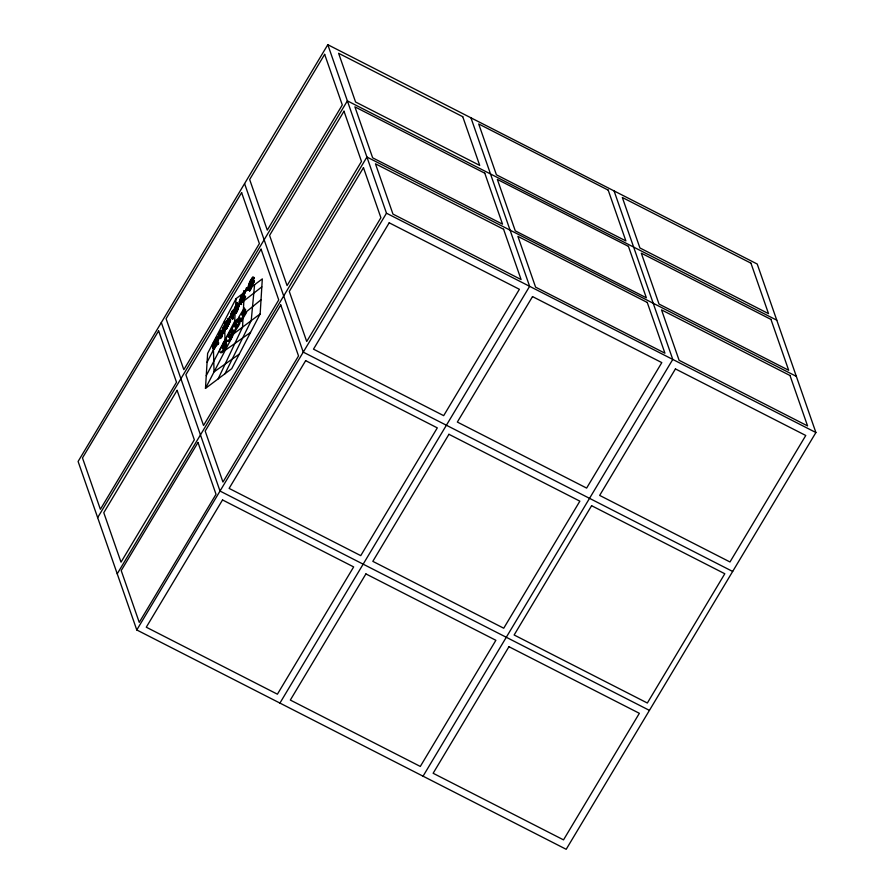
<?xml version="1.0" encoding="UTF-8"?>
<svg xmlns="http://www.w3.org/2000/svg" width="894" height="894" viewBox="0 0 894 894"><rect width="100%" height="100%" fill="white"/><g stroke="black" fill="none" stroke-linecap="round" stroke-linejoin="round"><path stroke-width="1.34" d="M249.918 286.561C244.654 287.052 256.902 274.492 253.438 278.101M236.564 307.972L235.58 307.447L235.033 311.939L237.346 305.502M224.986 329.696C224.204 333.049 221.187 332.49 223.947 329.171C226.975 330.009 221.88 336.256 222.092 331.328C221.857 332.892 221.12 334.647 221.019 336.479M240.877 303.547C243.302 307.927 238.106 297.076 241.414 300.261M217.89 342.1C220.907 342.603 213.677 346.827 215.935 343.888C218.739 340.212 219.656 344.302 216.326 345.52C213.565 351.364 211.8 348.124 214.113 344.056M216.169 345.173C214.437 344.682 213.286 346.894 215.789 345.475M213.655 344.883C214.046 340.972 214.471 344.592 215.789 340.648M214.526 342.212C216.102 347.408 219.879 332.557 215.253 340.212C213.934 341.944 210.381 349.52 213.241 343.341C218.728 332.512 219.667 337.664 215.063 345.587M231.814 316.387L231.468 318.365L232.529 319.158L233.435 318.074L232.183 317.147L233.39 310.866M235.927 311.593C235.737 308.162 240.028 301.714 238.296 308.195M240.967 303.088L241.179 301.759L240.195 301.244L239.804 304.206L240.754 300.619L244.732 295.914L240.855 300.172L241.838 300.675L243.224 299.088M237.77 307.067C238.553 294.338 232.485 315.459 233.435 317.906M233.323 317.147L232.328 316.644M220.572 352.772C223.344 353.555 224.953 348.057 226.193 345.889A5.096 1.352 -62.9 0 0 226.685 343.944L225.713 342.938L224.126 345.05C222.707 353.499 219.868 343.33 224.74 345.006L226.148 342.648L224.673 340.748L223.31 343.017L224.394 343.777M249.493 287.119L249.895 285.599M219.365 336.435C222.204 328.646 216.728 333.551 219.354 336.557C217.723 333.496 219.533 340.737 221.41 337.608C221.835 335.999 223.902 332.981 221.88 332.233M237.413 307.38L236.429 306.865L237.156 303.345L235.58 307.447M223.232 327.204L222.829 329.651L223.88 330.244L224.249 327.785L223.232 327.204L220.215 336.993L220.773 330.556L218.605 335.697M225.713 342.938L225.69 343.441A5.096 1.352 -62.9 0 1 225.21 345.375C224.226 347.263 221.6 354.292 219.499 351.778A5.889 1.564 -62.9 0 1 219.868 349.565L223.399 343.274M250.733 285.778C246.453 291.254 249.202 281.096 251.46 279.118C253.281 275.944 252.89 278.157 253.874 278.85M248.979 287.879L249.214 286.561M253.27 282.929C250.454 284.37 252.019 280.403 254.242 280.995C252.946 284.191 251.65 287.477 249.985 290.516C246.174 290.829 257.416 275.955 248.007 287.376M220.226 337.876L220.483 338.457M248.677 290.382L253.281 280.325L254.276 280.828M240.553 303.457L241.548 303.882M205.475 388.409L207.631 353.398L236.05 298.641L262.311 278.906L260.154 313.917L231.736 368.674L205.475 388.409L233.893 333.652L260.154 313.917M223.087 332.356L223.265 333.395M234.396 325.472L235.167 313.068M238.162 304.809L235.345 313.313L236.843 311.693M235.334 310.296L236.05 298.641M235.2 312.352L234.351 312.799L234.317 310.631L233.178 310.039L232.094 311.19L230.261 316.845L231.669 317.102L230.641 315.381L232.697 310.944L232.038 315.191L233.088 315.694L232.876 316.42M214.057 342.156L216.013 343.195M213.934 345.754L217.533 336.837M215.923 343.352L214.929 342.815L218.035 338.278M227.311 326.902L226.785 327.707L225.746 327.238L229.244 319.951L226.372 323.617L228.171 318.968L226.361 321.784L227.523 322.399L225.02 328.768L226.148 329.271L226.64 328.657L229.903 322.052L228.92 321.549L225.087 328.802M229.389 322.589L230.272 320.231M235.848 311.224C236.966 312.788 238.888 308.843 236.809 308.911M250.611 283.957L251.393 282.403M225.355 326.556L226.92 326.69L225.355 326.556L226.059 322.309L223.723 326.802L228.652 318.063L227.534 321.281L229.557 319.113L228.931 321.527M226.35 327.059L226.54 325.774M254.578 284.717L251.225 320.633L224.975 373.748M213.04 348.839C213.588 347.051 215.599 342.894 218.17 343.944M231.814 316.554L230.652 315.951M245.861 290.014C249.091 290.561 244.565 290.584 246.252 288.103C249.739 287.89 245.649 292.226 246.744 287.957M220.237 337.496L219.209 337.362M221.544 331.227L221.421 333.842M239.145 305.323L238.296 307.335M235.558 306.676L236.787 307.19M244.587 295.903C247.526 297.724 241.313 299.658 241.57 302.261M252.264 284.705L249.672 290.896M227.4 323.315L228.227 321.471L229.579 322.108M235.703 309.749L236.206 307.882M215.823 340.603L217.052 337.764M233.368 310.363L234.384 311.369M240.43 299.747L239.782 301.3M222.103 335.876L220.852 335.138M232.205 317.135L231.49 318.432M227.311 323.885L227.165 324.801M231.49 315.805L232.049 313.973M231.792 316.364L232.038 315.191M233.3 314.342L233.088 315.694M241.358 300.708L240.765 301.814M218.784 335.205C219.812 336.937 221.075 332.981 219.321 333.373M240.855 300.172L244.442 290.796L241.335 297.244L241.402 296.115L240.698 296.842L239.301 302.038L240.296 302.552L241.179 301.759M239.011 322.03C243.056 321.248 233.245 332.702 233.971 333.44L232.976 332.937C232.507 333.607 242.844 317.739 237.435 322.253L238.016 319.549L231.647 329.115L232.954 330.534M221.388 333.35L222.394 333.797L222.159 334.524M228.35 321.494L226.249 325.964M241.838 300.675L245.437 291.511L244.341 290.785L242.553 327.148L218.147 378.888M237.569 303.021L236.474 306.888M227.389 323.751L225.567 323.203M231.401 317.538L231.267 316.878M224.964 346.794L225.098 346.168M221.287 334.602L219.499 337.954M237.569 310.151L236.597 309.547M222.539 332.981L222.394 333.797L221.31 333.473M214.202 347.777L214.024 349.342M238.05 308.061L237.29 310.14M235.96 324.187L235.938 323.617L234.865 326.165L235.96 324.187L236.955 324.69M230.618 316.174L230.406 317.035M231.635 316.454L232.932 312.464M235.636 307.346L261.819 286.896M222.058 334.904L221.299 337.239M213.141 345.944L212.962 346.738L214.091 344.369M239.078 321.248L239.011 320.052L238.229 320.6M237.301 307.715L238.285 308.218L237.838 309.413M224.852 326.668C225.422 328.545 224.953 322.756 225.601 325.483M243.66 294.83L245.437 291.31M234.619 325.472L235.614 325.975L236.608 324.947L235.368 327.617L236.508 324.511M227.612 326.344L228.294 324.991M236.575 304.452L237.592 304.854L236.675 304.251M213.085 346.581C214.158 344.827 212.023 347.297 214.292 347.207M217.935 342.201L217.499 343.128M225.925 326.176L226.361 321.784M240.777 301.703L241.313 300.462M243.973 297.311L244.956 297.825M250.007 287.242L251.013 287.689M219.388 335.663L219.276 336.625M253.08 278.593L252.466 279.509L251.527 278.883M250.879 283.208L251.918 283.588M223.947 329.171L222.271 332.892M252.454 283.007L251.583 282.191M250.342 286.94L249.247 289.209L250.242 289.712L250.957 288.304L251.326 287.443L250.32 286.952L249.247 289.209M250.767 282.727L252.454 279.632L251.46 279.118M226.584 321.393L227.523 322.399M229.065 320.588L229.691 318.622L229.21 318.957M225.4 323.539L226.875 324.231M249.627 283.454L251.739 284.415L250.823 285.678M229.143 323.192L228.439 324.69M227.232 326.478L226.785 327.707M235.77 309.592L234.843 308.944L235.837 309.447M250.242 289.712L251.326 287.443M242.743 296.864L243.269 295.646M213.968 344.659L212.973 344.145M217.723 337.977L218.482 337.34M225.69 324.511L226.674 325.025M240.922 299.557L242.319 300.161M253.36 282.716L254.187 280.895M253.997 278.325L248.498 286.605M247.135 288.851L247.727 288.337M216.493 342.279L214.649 341.206M228.372 324.008L228.741 323.237L227.746 322.734M225.88 324.958L226.562 323.717M227.545 325.729L227.892 324.991M249.717 283.074L250.7 283.577M237.245 326.601L237.614 325.718L236.619 325.215M237.1 310.665L236.441 312.084M207.084 362.26L219.689 337.451M220.941 334.993L222.181 332.534M224.685 327.617L235.591 306.139M227.992 323.192L228.395 322.522M206.257 375.692L234.653 321.382L238.854 317.929M222.081 347.174L222.651 346.157M327.807 44.7L78.102 461.46L136.782 629.968L566.193 849.3L815.898 432.54L757.218 264.032L327.807 44.7L386.487 213.208L815.898 432.54M97.658 517.626L347.375 100.866L776.774 320.197M231.457 312.498L232.474 312.945M250.398 280.973L251.46 281.364M213.241 343.642L214.247 344.123M252.622 279.263L251.639 278.76M240.251 300.809L241.682 301.446M216.482 341.731L214.996 340.592M228.193 323.203L229.177 323.706M238.664 306.206L237.715 305.647L238.62 306.34M250.789 286.393L251.795 286.873M232.317 317.851L233.334 318.309M229.445 323.147L228.529 322.533M229.579 322.812L228.585 322.309L229.702 320.588M253.751 282.292L252.276 281.8M251.091 287.488L250.096 286.985M230.708 337.574L230.004 338.111L229.333 335.127L228.339 334.624L225.444 339.463L226.752 340.882L227.188 340.156C228.864 345.095 234.06 334.881 231.915 332.277L230.92 331.763L231.054 330.109L228.92 333.663L230.227 335.082L229.914 334.166M244.699 314.085L243.604 313.269L245.593 309.916L244.185 308.184L238.765 317.225L240.084 318.644M225.757 340.379L226.193 339.653L226.752 340.882M229.244 334.568L229.523 334.099C231.233 335.373 228.763 339.821 228.395 335.988L228.339 334.624M231.959 330.031L232.451 329.204L234.139 331.708M239.089 318.13L239.536 317.392L241.224 319.884L241.101 321.538L246.498 312.52L245.09 310.788L246.498 312.52M243.012 311.581L244.107 312.397L243.012 311.581L241.726 313.727L241.928 314.319L243.056 312.453L244.04 312.956L243.414 316.23L242.207 315.101L243.056 312.453M243.123 311.894L244.61 309.413L244.185 308.184M223.746 344.503L225.165 342.145L224.673 340.748M231.915 332.277L232.038 330.612L231.054 330.109M232.976 332.937L233.155 331.193M241.101 321.538L240.106 321.024L240.229 319.382M242.419 315.727L243.704 313.57M236.575 326.567L236.094 327.372L235.1 326.869M240.106 321.024L245.515 312.006M236.362 328.12L236.854 327.305M117.226 573.803L366.931 157.042L796.342 376.374M136.782 629.968L386.487 213.208M279.923 703.086L529.628 286.326L470.948 117.807M423.052 776.193L672.769 359.433L614.077 190.914M224.349 348.146L223.913 348.772M242.453 298.015L241.458 297.501M243.76 294.528L242.766 294.025M244.42 293.824L243.425 293.321M228.451 320.387L227.791 321.505L226.808 321.002M240.698 300.943L241.738 301.367L240.754 300.619M223.131 345.386L223.589 344.726M250.633 284.068L250.219 284.627L251.18 285.186M225.735 327.997L226.808 328.389M225.958 322.443L227.031 322.946M237.022 325.852L236.329 324.969M215.756 341.072L216.605 341.564M226.685 321.125L227.679 321.628M223.757 333.026L221.98 331.987M215.856 338.748L217.767 339.809L216.717 339.374M212.973 343.81L214.158 344.246M220.74 335.518L221.723 336.021M249.839 290.729L248.912 290.148M214.728 345.039L215.99 345.777M215.677 346.056L214.068 345.14M215.331 340.066L216.382 340.502M215.61 339.608L216.683 340.022L215.387 339.485M216.817 341.117L215.163 340.312M240.195 301.244L239.301 302.038M227.355 324.12L226.484 323.516M218.304 337.418L217.231 336.904M245.168 312.755L261.026 299.758M250.532 332.456L225.299 350.202L224.495 320.912M239.29 354.113L214.057 371.859L213.454 349.733M236.865 308.754L237.927 309.212M234.932 311.09L236.765 311.995M212.962 346.738L212.046 346.202M221.701 332.981L222.718 333.462M225.847 323.505L226.875 323.997M222.774 331.752L223.891 332.378M217.041 337.06L218.091 337.563M254.209 277.665L253.036 277.062M224.74 345.006L223.198 346.794L223.031 348.66M234.753 312.766L235.792 313.28M234.943 308.229L236.396 308.966M252.656 277.296L253.65 277.799M253.136 278.056L254.131 278.57M252.019 278.213L253.002 278.716M251.862 278.38L252.857 278.894M251.795 278.559L252.778 279.062M253.237 280.682L254.231 281.185M253.013 281.241L254.03 281.688M251.75 280.805L250.745 280.303L251.661 280.895M250.264 282.023L252.22 283.174M249.918 282.795L252.13 283.934M249.717 283.197L250.711 283.711M250.242 284.046L251.158 284.705M250.074 284.303L251.069 284.806M249.962 284.527L251.214 285.141M249.124 284.627L250.108 285.13M249.035 284.761L250.018 285.264M249.001 284.895L249.996 285.409M248.901 285.097L250.555 286.091M249.258 285.566L250.253 286.069M249.392 285.767L250.421 286.259M249.102 285.834L250.264 286.505M248.219 286.058L249.214 286.639M249.985 287.611L250.979 288.114M248.487 287.052L249.482 287.555M248.677 290.17L249.661 290.673M246.487 289.343L247.482 289.857M243.906 291.545L244.889 292.059M243.403 292.707L244.621 293.467M243.559 293.064L244.554 293.567M243.056 293.4L244.04 293.902M242.967 293.657L243.95 294.16M244.677 296.205L245.66 296.719M244.375 296.875L245.358 297.378M243.716 296.864L245.191 297.613M241.693 297.009L242.687 297.512M240.698 296.842L241.693 297.344M241.816 299.077L242.81 299.579L241.637 299.278M239.782 301.2L241.637 302.094M239.346 301.826L241.067 302.597M240.531 303.58L241.514 304.083M240.385 303.915L241.369 304.418M237.078 303.021L238.564 303.535M237.033 303.144L238.027 303.647M237.189 304.027L238.184 304.53M238.005 304.888L238.989 305.39M238.095 305.066L239.089 305.636M237.759 305.402L238.754 305.916M236.832 305.536L238.597 306.474L236.228 305.435M244.61 309.413L245.593 309.916M236.161 305.58L237.145 306.094M237.491 306.363L238.486 306.865M237.066 306.374L236.083 305.86L237.011 306.553M237.424 306.474L238.407 306.977M236.787 306.564L238.519 307.547M237.458 307.19L238.441 307.692M235.446 306.743L236.787 307.324M236.966 307.737L238.229 308.318M235.971 308.899L234.977 308.396L236.318 309.335M243.604 313.269L244.587 313.772M243.324 313.224L244.308 313.738M234.72 309.246L236.195 310.039M234.686 309.369L235.737 309.916M235.882 310.721L237.078 311.246M235.055 310.509L236.05 311.011M235.01 310.81L236.821 311.838M242.207 315.101L243.19 315.604M235.033 312.598L236.016 313.101M234.898 312.665L235.893 313.168M232.027 311.794L233.021 312.297M233.032 313.001L234.027 313.503M231.468 312.889L232.462 313.392M232.865 313.526L233.859 314.073M231.356 313.213L232.351 313.716L231.3 313.291M232.63 314.621L233.625 315.124M231.971 315.493L232.965 315.995M232.429 315.873L233.423 316.387M232.317 316.085L233.368 316.498M732.667 571.456L303.256 352.135L244.576 183.616M232.373 316.13L233.368 316.632M239.793 320.108L240.777 320.622M232.272 317.359L233.435 318.074M230.272 316.688L231.222 317.124M232.015 318.331L232.999 318.834M229.199 319.203C231.557 318.588 230.484 323.08 228.976 321.471M229.132 319.303L230.116 319.806M229.255 319.918L230.239 320.454M229.177 320.063L230.16 320.566M235.804 323.673L236.787 324.176M228.261 321.907L229.255 322.421M226.417 321.65L227.411 322.153M228.305 323.036L229.289 323.539M225.701 322.533L226.942 323.147M227.992 323.684L228.976 324.187M225.657 322.678L226.975 323.282M227.881 323.829L228.875 324.332M225.791 323.963L226.785 324.466M228.093 325.382L227.098 324.88L228.059 325.483M225.713 324.366L226.696 324.868M227.177 325.371L228.16 325.874M227.065 325.517L228.059 326.019M225.791 326.355L226.785 326.858M226.16 327.293L227.143 327.807M223.958 326.634L224.953 327.137M225.925 327.584L226.92 328.087M223.723 326.802L224.718 327.316M225.657 328.154L226.64 328.657M231.367 331.015L232.362 331.529M225.489 328.322L226.428 328.936M232.652 332.02L233.971 333.44M225.333 328.579L226.327 329.081M225.221 328.634L226.216 329.137M223.087 328.12L224.07 328.567M223.835 329.305L224.83 329.808M223.981 329.584L224.975 330.087M222.237 329.126L223.221 329.629M222.897 329.506L224.617 330.478M228.92 333.663L230.518 334.602M222.774 330.836L223.791 331.395M222.785 331.071L223.757 331.506M223.265 331.506L224.249 332.02L222.762 331.383M220.919 330.691L221.902 331.193M222.964 332.21L223.958 332.713M222.885 332.3L223.88 332.803M228.663 335.541L229.646 336.043M221.6 332.3L222.64 332.736M228.395 335.988L229.378 336.49M221.723 332.847L222.751 333.317M219.768 332.423L220.84 332.814M229.412 337.507L230.406 338.01M219.466 332.657L220.516 333.082M219.511 332.926L220.583 333.317M218.762 335.116L219.723 335.585M220.583 335.965L221.623 336.368M220.013 336.222L220.986 336.714M220.561 336.77L221.611 337.217M220.527 336.949L221.511 337.451M219.511 337.988L220.494 338.502M216.907 337.228L217.89 337.731M216.94 337.82L217.935 338.323M217.007 338.055L218.002 338.558M225.165 342.145L226.148 342.648M216.683 338.111L217.678 338.614M216.281 338.077L217.622 338.714M216.281 338.647L217.276 339.15M216.247 338.725L217.231 339.228M215.856 339.239L217.633 340.111M223.31 343.017L224.305 343.519M215.286 339.698L217.052 340.648M215.253 340.212L216.907 340.916M215.052 340.525L216.683 341.318M224.126 345.05L225.109 345.553M215.61 341.542L216.605 342.056M217.678 342.849L218.672 343.352M214.493 341.374L216.437 342.346M215.242 342.29L216.236 342.793M215.163 342.391L216.158 342.894M214.582 342.983L215.566 343.486M213.532 342.804L215.711 343.81M213.454 342.905L214.448 343.408M214.471 343.788L215.465 344.291M213.331 343.419L216.214 345.073M213.04 343.944L214.035 344.447M212.895 344.257L213.889 344.771M212.548 345.173L214.459 346.257M213.364 345.922L214.906 346.648M212.47 345.486L214.314 346.548M213.364 346.313L214.348 346.816M212.258 345.9L213.253 346.403M212.75 347.028L213.845 347.542M213.7 348.101L214.683 348.604M213.241 348.783L214.236 349.286M649.424 710.384L220.013 491.052L161.333 322.544M226.629 340.871C229.177 341.799 232.663 334.647 230.92 331.763M244.14 291.064L244.956 291.969L244.14 291.064M158.618 330.858L82.483 457.929L100.374 509.312L176.509 382.241L158.618 330.858M241.626 192.635L166.083 318.711L183.84 369.691L259.383 243.615L241.626 192.635M324.656 54.344L249.661 179.526L267.284 230.138L342.29 104.967L324.656 54.344M261.07 249.191L185.851 374.72L203.53 425.477L278.738 299.948L261.07 249.191M344 111.214L269.586 235.401L287.075 285.611L361.478 161.434L344 111.214M177.101 390.343L103.782 512.698L121.014 562.17L194.333 439.814L177.101 390.343M197.987 442.463L121.215 570.584L139.252 622.392L216.024 494.27L197.987 442.463M280.761 304.943L205.184 431.076L222.952 482.067L298.529 355.946L280.761 304.943M363.467 167.67L289.287 291.455L306.72 341.508L380.9 217.723L363.467 167.67M305.659 360.651L229.11 488.403L360.751 555.643L437.3 427.88L305.659 360.651M222.528 499.947L146.281 627.208L277.408 694.191L353.655 566.919L222.528 499.947M389.203 222.796L313.492 349.152L443.681 415.654L519.392 289.298L389.203 222.796M448.944 434.294L372.82 561.354L503.735 628.214L579.86 501.165L448.944 434.294M365.914 573.914L290.327 700.058L420.303 766.437L495.879 640.294L365.914 573.914M532.522 296.584L457.348 422.057L586.632 488.09L661.806 362.618L532.522 296.584M591.604 505.702L514.139 634.986L647.345 703.019L724.81 573.747L591.604 505.702M508.954 646.708L433.132 773.265L563.522 839.868L639.355 713.311L508.954 646.708M675.439 368.92L599.662 495.41L729.985 561.968L805.773 435.49L675.439 368.92M608.188 190.109L478.703 123.975L496.405 174.788L625.878 240.922L608.188 190.109M750.949 263.171L622.336 197.485L639.914 247.951L768.516 313.638L750.949 263.171M462.746 116.689L338.602 53.282L355.566 101.994L479.709 165.401L462.746 116.689M628.437 246.375L497.366 179.426L515.279 230.864L646.351 297.814L628.437 246.375M484.783 173.19L354.907 106.867L372.653 157.825L502.529 224.159L484.783 173.19M770.952 319.404L641.311 253.181L659.023 304.061L788.676 370.272L770.952 319.404M647.245 302.44L517.905 236.374L535.584 287.142L664.924 353.197L647.245 302.44M503.59 229.266L375.469 163.825L392.969 214.102L521.09 279.543L503.59 229.266M790.005 375.502L661.549 309.894L679.105 360.304L807.561 425.913L790.005 375.502"/></g></svg>
